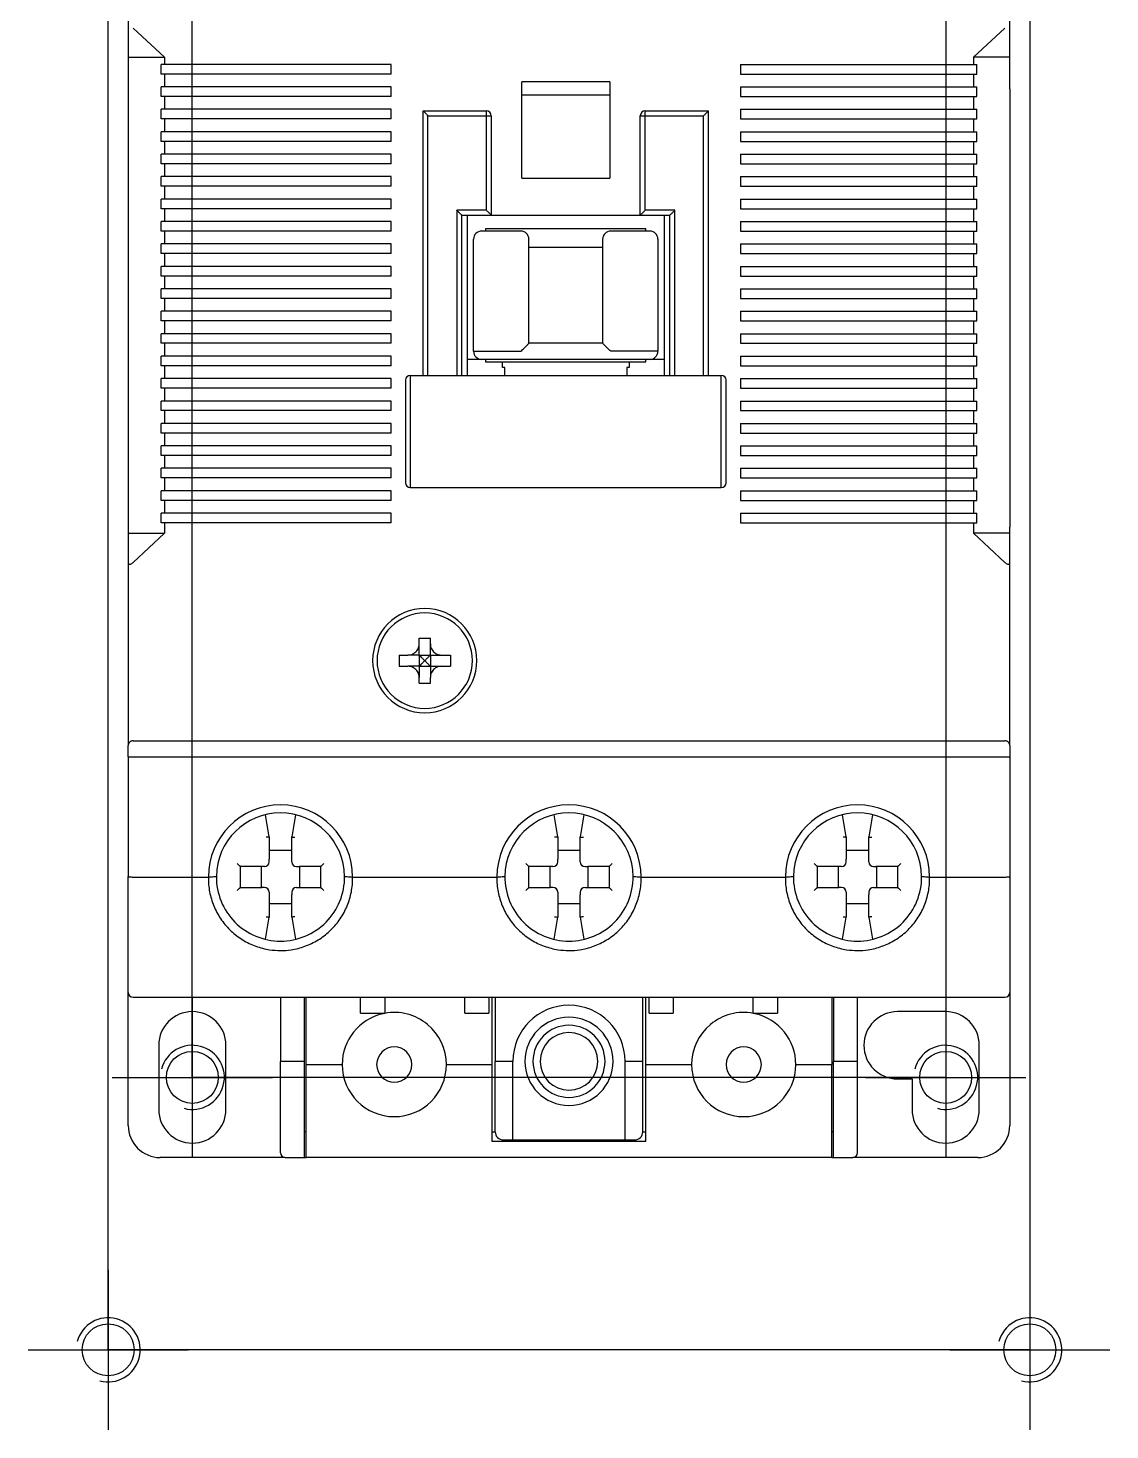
# Model space of a CAD drawing. Header units: millimetres. Extents: x 24815 to 37444, y -10619 to 6020.
# Drawn here: x 34779.4 to 34846.9, y 572 to 659.5 of the extents above; entities that cross this region are included whole.
import ezdxf

# ---------------------------------------------------------------- set-up
doc = ezdxf.new("R2010")
doc.units = ezdxf.units.MM
doc.linetypes.add('CENTER', pattern=[50.8, 31.75, -6.35, 6.35, -6.35])
for name, color, linetype in [('CENTER', 1, 'CENTER'), ('THIN', 3, 'Continuous'), ('도면층1', 255, 'Continuous')]:
    doc.layers.add(name, color=color, linetype=linetype)

# ---------------------------------------------------------------- blocks, each defined once
blk = doc.blocks.new('A$C74057710')
at = {"color": 7, "linetype": 'Continuous'}
for p, q in [((-50.7, -32.528), (-48.737, -34.35)), ((3.7, -32.528), (1.737, -34.35)), ((-51, -34.35), (-48.737, -34.35)), ((-34.6, -34.8), (-48.937, -34.8)), ((-48.937, -35.4), (-48.937, -34.8)), ((-48.737, -34.35), (-48.737, -34.8)), ((-34.6, -35.4), (-34.6, -34.8)), ((-12.8, -34.8), (-12.8, -35.4)), ((-12.8, -34.8), (1.737, -34.8)), ((4, -34.35), (1.737, -34.35)), ((1.737, -34.35), (1.737, -34.8)), ((1.737, -34.8), (1.937, -34.8)), ((1.937, -35.4), (1.937, -34.8)), ((-34.6, -35.4), (-48.937, -35.4)), ((-48.737, -35.4), (-48.737, -36.2)), ((-12.8, -35.4), (1.737, -35.4)), ((1.737, -35.4), (1.937, -35.4)), ((1.737, -35.4), (1.737, -36.2)), ((-34.6, -36.2), (-48.937, -36.2)), ((-48.937, -36.8), (-48.937, -36.2)), ((-34.6, -36.8), (-34.6, -36.2)), ((-26.45, -41.9), (-26.45, -35.892)), ((-20.95, -35.892), (-26.45, -35.892)), ((-26.45, -36.7), (-20.95, -36.7)), ((-20.95, -35.892), (-20.95, -41.9)), ((-12.8, -36.2), (-12.8, -36.8)), ((-12.8, -36.2), (1.737, -36.2)), ((1.737, -36.2), (1.937, -36.2)), ((1.937, -36.8), (1.937, -36.2)), ((-34.6, -36.8), (-48.937, -36.8)), ((-34.6, -37.6), (-48.937, -37.6)), ((-48.937, -38.2), (-48.937, -37.6)), ((-48.737, -36.8), (-48.737, -37.6)), ((-34.6, -38.2), (-34.6, -37.6)), ((-12.8, -36.8), (1.737, -36.8)), ((-12.8, -37.6), (-12.8, -38.2)), ((-12.8, -37.6), (1.737, -37.6)), ((1.737, -36.8), (1.937, -36.8)), ((1.737, -36.8), (1.737, -37.6)), ((1.737, -37.6), (1.937, -37.6)), ((1.937, -38.2), (1.937, -37.6)), ((-34.6, -38.2), (-48.937, -38.2)), ((-48.737, -38.2), (-48.737, -39)), ((-32.6, -54.2), (-32.6, -37.7)), ((-32.6, -37.7), (-28.65, -37.7)), ((-32.3, -54.2), (-32.3, -38)), ((-32.3, -38), (-28.35, -38)), ((-28.65, -43.9), (-28.65, -37.7)), ((-28.35, -38), (-28.35, -44.2)), ((-19.05, -44.2), (-19.05, -38)), ((-19.05, -38), (-15.1, -38)), ((-18.75, -43.9), (-18.75, -37.7)), ((-18.75, -37.7), (-14.8, -37.7)), ((-15.1, -54.2), (-15.1, -38)), ((-14.8, -54.2), (-14.8, -37.7)), ((-12.8, -38.2), (1.737, -38.2)), ((1.737, -38.2), (1.937, -38.2)), ((1.737, -38.2), (1.737, -39)), ((-34.6, -39), (-48.937, -39)), ((-48.937, -39.6), (-48.937, -39)), ((-34.6, -39.6), (-34.6, -39)), ((-12.8, -39), (-12.8, -39.6)), ((-12.8, -39), (1.737, -39)), ((1.737, -39), (1.937, -39)), ((1.937, -39.6), (1.937, -39)), ((-34.6, -39.6), (-48.937, -39.6)), ((-48.737, -39.6), (-48.737, -40.4)), ((-12.8, -39.6), (1.737, -39.6)), ((1.737, -39.6), (1.937, -39.6)), ((1.737, -39.6), (1.737, -40.4)), ((-34.6, -40.4), (-48.937, -40.4)), ((-48.937, -41), (-48.937, -40.4)), ((-34.6, -41), (-48.937, -41)), ((-48.737, -41), (-48.737, -41.8)), ((-34.6, -41), (-34.6, -40.4)), ((-12.8, -40.4), (-12.8, -41)), ((-12.8, -40.4), (1.737, -40.4)), ((-12.8, -41), (1.737, -41)), ((1.737, -40.4), (1.937, -40.4)), ((1.737, -41), (1.937, -41)), ((1.737, -41), (1.737, -41.8)), ((1.937, -41), (1.937, -40.4)), ((-34.6, -41.8), (-48.937, -41.8)), ((-48.937, -42.4), (-48.937, -41.8)), ((-34.6, -42.4), (-34.6, -41.8)), ((-26.45, -41.9), (-20.95, -41.9)), ((-12.8, -41.8), (1.737, -41.8)), ((-12.8, -41.8), (-12.8, -42.4)), ((1.737, -41.8), (1.937, -41.8)), ((1.937, -42.4), (1.937, -41.8)), ((-34.6, -42.4), (-48.937, -42.4)), ((-48.737, -42.4), (-48.737, -43.2)), ((-12.8, -42.4), (1.737, -42.4)), ((1.737, -42.4), (1.937, -42.4)), ((1.737, -42.4), (1.737, -43.2)), ((-34.6, -43.2), (-48.937, -43.2)), ((-48.937, -43.8), (-48.937, -43.2)), ((-34.6, -43.8), (-34.6, -43.2)), ((-12.8, -43.2), (1.737, -43.2)), ((-12.8, -43.2), (-12.8, -43.8)), ((1.737, -43.2), (1.937, -43.2)), ((1.937, -43.8), (1.937, -43.2)), ((-34.6, -43.8), (-48.937, -43.8)), ((-34.6, -44.6), (-48.937, -44.6)), ((-48.937, -45.2), (-48.937, -44.6)), ((-48.737, -43.8), (-48.737, -44.6)), ((-34.6, -45.2), (-34.6, -44.6)), ((-30.5, -43.9), (-30.5, -54.2)), ((-28.65, -43.9), (-30.5, -43.9)), ((-30.2, -44.2), (-30.2, -54.2)), ((-30.2, -44.2), (-17.2, -44.2)), ((-29.85, -44.2), (-29.85, -54.2)), ((-16.9, -43.9), (-18.75, -43.9)), ((-17.55, -54.2), (-17.55, -44.2)), ((-17.2, -54.2), (-17.2, -44.2)), ((-16.9, -54.2), (-16.9, -43.9)), ((-12.8, -43.8), (1.737, -43.8)), ((-12.8, -44.6), (1.737, -44.6)), ((-12.8, -44.6), (-12.8, -45.2)), ((1.737, -43.8), (1.937, -43.8)), ((1.737, -43.8), (1.737, -44.6)), ((1.737, -44.6), (1.937, -44.6)), ((1.937, -45.2), (1.937, -44.6)), ((-34.6, -45.2), (-48.937, -45.2)), ((-48.737, -45.2), (-48.737, -46)), ((-28.7, -45.05), (-28.7, -45.2)), ((-18.7, -45.05), (-28.7, -45.05)), ((-18.7, -45.2), (-18.7, -45.05)), ((-12.8, -45.2), (1.737, -45.2)), ((1.737, -45.2), (1.937, -45.2)), ((1.737, -45.2), (1.737, -46)), ((-34.6, -46), (-48.937, -46)), ((-48.937, -46.6), (-48.937, -46)), ((-34.6, -46.6), (-34.6, -46)), ((-29.45, -52.7), (-29.45, -45.7)), ((-26, -52.2), (-26, -45.7)), ((-26, -46.2), (-21.4, -46.2)), ((-21.4, -45.7), (-21.4, -52.2)), ((-17.95, -45.7), (-17.95, -52.7)), ((-12.8, -46), (1.737, -46)), ((-12.8, -46), (-12.8, -46.6)), ((1.737, -46), (1.937, -46)), ((1.937, -46.6), (1.937, -46)), ((-34.6, -46.6), (-48.937, -46.6)), ((-48.737, -46.6), (-48.737, -47.4)), ((-12.8, -46.6), (1.737, -46.6)), ((1.737, -46.6), (1.937, -46.6)), ((1.737, -46.6), (1.737, -47.4)), ((-34.6, -47.4), (-48.937, -47.4)), ((-48.937, -48), (-48.937, -47.4)), ((-34.6, -48), (-48.937, -48)), ((-48.737, -48), (-48.737, -48.8)), ((-34.6, -48), (-34.6, -47.4)), ((-12.8, -47.4), (1.737, -47.4)), ((-12.8, -47.4), (-12.8, -48)), ((-12.8, -48), (1.737, -48)), ((1.737, -47.4), (1.937, -47.4)), ((1.737, -48), (1.937, -48)), ((1.737, -48), (1.737, -48.8)), ((1.937, -48), (1.937, -47.4)), ((-34.6, -48.8), (-48.937, -48.8)), ((-48.937, -49.4), (-48.937, -48.8)), ((-34.6, -49.4), (-34.6, -48.8)), ((-12.8, -48.8), (1.737, -48.8)), ((-12.8, -48.8), (-12.8, -49.4)), ((1.737, -48.8), (1.937, -48.8)), ((1.937, -49.4), (1.937, -48.8)), ((-34.6, -49.4), (-48.937, -49.4)), ((-48.737, -49.4), (-48.737, -50.2)), ((-12.8, -49.4), (1.737, -49.4)), ((1.737, -49.4), (1.937, -49.4)), ((1.737, -49.4), (1.737, -50.2)), ((-34.6, -50.2), (-48.937, -50.2)), ((-48.937, -50.8), (-48.937, -50.2)), ((-34.6, -50.8), (-34.6, -50.2)), ((-12.8, -50.2), (1.737, -50.2)), ((-12.8, -50.2), (-12.8, -50.8)), ((1.737, -50.2), (1.937, -50.2)), ((1.937, -50.8), (1.937, -50.2)), ((-34.6, -50.8), (-48.937, -50.8)), ((-34.6, -51.6), (-48.937, -51.6)), ((-48.937, -52.2), (-48.937, -51.6)), ((-48.737, -50.8), (-48.737, -51.6)), ((-34.6, -52.2), (-34.6, -51.6)), ((-12.8, -50.8), (1.737, -50.8)), ((-12.8, -51.6), (1.737, -51.6)), ((-12.8, -51.6), (-12.8, -52.2)), ((1.737, -50.8), (1.937, -50.8)), ((1.737, -50.8), (1.737, -51.6)), ((1.737, -51.6), (1.937, -51.6)), ((1.937, -52.2), (1.937, -51.6)), ((-34.6, -52.2), (-48.937, -52.2)), ((-48.737, -52.2), (-48.737, -53)), ((-21.4, -52.2), (-26, -52.2)), ((-12.8, -52.2), (1.737, -52.2)), ((1.737, -52.2), (1.937, -52.2)), ((1.737, -52.2), (1.737, -53)), ((-34.6, -53), (-48.937, -53)), ((-48.937, -53.6), (-48.937, -53)), ((-34.6, -53.6), (-34.6, -53)), ((-17.55, -53.2), (-29.85, -53.2)), ((-29.45, -52.7), (-26.5, -52.7)), ((-28.7, -53.2), (-28.7, -53.35)), ((-28.7, -53.35), (-18.7, -53.35)), ((-27.65, -53.7), (-27.65, -53.35)), ((-17.95, -52.7), (-20.9, -52.7)), ((-19.75, -53.35), (-19.75, -53.7)), ((-18.7, -53.35), (-18.7, -53.2)), ((-12.8, -53), (1.737, -53)), ((-12.8, -53), (-12.8, -53.6)), ((1.737, -53), (1.937, -53)), ((1.937, -53.6), (1.937, -53)), ((-34.6, -53.6), (-48.937, -53.6)), ((-48.737, -53.6), (-48.737, -54.4)), ((-33.4, -54.2), (-33.4, -61.2)), ((-33.4, -54.2), (-14, -54.2)), ((-27.5, -53.7), (-27.65, -53.7)), ((-27.5, -54.2), (-27.5, -53.7)), ((-19.75, -53.7), (-19.9, -53.7)), ((-19.9, -53.7), (-19.9, -54.2)), ((-14, -61.2), (-14, -54.2)), ((-12.8, -53.6), (1.737, -53.6)), ((1.737, -53.6), (1.937, -53.6)), ((1.737, -53.6), (1.737, -54.4)), ((-34.6, -54.4), (-48.937, -54.4)), ((-48.937, -55), (-48.937, -54.4)), ((-34.6, -55), (-48.937, -55)), ((-48.737, -55), (-48.737, -55.8)), ((-34.6, -55), (-34.6, -54.4)), ((-33.7, -54.5), (-33.7, -60.9)), ((-13.7, -60.9), (-13.7, -54.5)), ((-12.8, -54.4), (1.737, -54.4)), ((-12.8, -54.4), (-12.8, -55)), ((-12.8, -55), (1.737, -55)), ((1.737, -54.4), (1.937, -54.4)), ((1.737, -55), (1.937, -55)), ((1.737, -55), (1.737, -55.8)), ((1.937, -55), (1.937, -54.4)), ((-34.6, -55.8), (-48.937, -55.8)), ((-48.937, -56.4), (-48.937, -55.8)), ((-34.6, -56.4), (-34.6, -55.8)), ((-12.8, -55.8), (1.737, -55.8)), ((-12.8, -55.8), (-12.8, -56.4)), ((1.737, -55.8), (1.937, -55.8)), ((1.937, -56.4), (1.937, -55.8)), ((-34.6, -56.4), (-48.937, -56.4)), ((-48.737, -56.4), (-48.737, -57.2)), ((-12.8, -56.4), (1.737, -56.4)), ((1.737, -56.4), (1.937, -56.4)), ((1.737, -56.4), (1.737, -57.2)), ((-34.6, -57.2), (-48.937, -57.2)), ((-48.937, -57.8), (-48.937, -57.2)), ((-34.6, -57.8), (-34.6, -57.2)), ((-12.8, -57.2), (1.737, -57.2)), ((-12.8, -57.2), (-12.8, -57.8)), ((1.737, -57.2), (1.937, -57.2)), ((1.937, -57.8), (1.937, -57.2)), ((-34.6, -57.8), (-48.937, -57.8)), ((-34.6, -58.6), (-48.937, -58.6)), ((-48.937, -59.2), (-48.937, -58.6)), ((-48.737, -57.8), (-48.737, -58.6)), ((-34.6, -59.2), (-34.6, -58.6)), ((-12.8, -57.8), (1.737, -57.8)), ((-12.8, -58.6), (1.737, -58.6)), ((-12.8, -58.6), (-12.8, -59.2)), ((1.737, -57.8), (1.937, -57.8)), ((1.737, -57.8), (1.737, -58.6)), ((1.737, -58.6), (1.937, -58.6)), ((1.937, -59.2), (1.937, -58.6)), ((-34.6, -59.2), (-48.937, -59.2)), ((-48.737, -59.2), (-48.737, -60)), ((-12.8, -59.2), (1.737, -59.2)), ((1.737, -59.2), (1.937, -59.2)), ((1.737, -59.2), (1.737, -60)), ((-34.6, -60), (-48.937, -60)), ((-48.937, -60.6), (-48.937, -60)), ((-34.6, -60.6), (-34.6, -60)), ((-12.8, -60), (1.737, -60)), ((-12.8, -60), (-12.8, -60.6)), ((1.737, -60), (1.937, -60)), ((1.937, -60.6), (1.937, -60)), ((-34.6, -60.6), (-48.937, -60.6)), ((-48.737, -60.6), (-48.737, -61.4)), ((-33.4, -61.2), (-14, -61.2)), ((-12.8, -60.6), (1.737, -60.6)), ((1.737, -60.6), (1.937, -60.6)), ((1.737, -60.6), (1.737, -61.4)), ((-34.6, -61.4), (-48.937, -61.4)), ((-48.937, -62), (-48.937, -61.4)), ((-34.6, -62), (-48.937, -62)), ((-48.737, -62), (-48.737, -62.8)), ((-34.6, -62), (-34.6, -61.4)), ((-12.8, -61.4), (1.737, -61.4)), ((-12.8, -61.4), (-12.8, -62)), ((-12.8, -62), (1.737, -62)), ((1.737, -61.4), (1.937, -61.4)), ((1.737, -62), (1.937, -62)), ((1.737, -62), (1.737, -62.8)), ((1.937, -62), (1.937, -61.4)), ((-34.6, -62.8), (-48.937, -62.8)), ((-48.937, -63.4), (-48.937, -62.8)), ((-34.6, -63.4), (-34.6, -62.8)), ((-12.8, -62.8), (1.737, -62.8)), ((-12.8, -62.8), (-12.8, -63.4)), ((1.737, -62.8), (1.937, -62.8)), ((1.937, -63.4), (1.937, -62.8)), ((-34.6, -63.4), (-48.937, -63.4)), ((-48.737, -63.4), (-48.737, -64.05)), ((-12.8, -63.4), (1.737, -63.4)), ((1.737, -63.4), (1.937, -63.4)), ((1.737, -63.4), (1.737, -64.05)), ((-51, -64.05), (-48.737, -64.05)), ((-48.737, -64.05), (-50.7, -65.872)), ((4, -64.05), (1.737, -64.05)), ((1.737, -64.05), (3.7, -65.872)), ((-32.85, -70.6), (-32.15, -70.6)), ((-32.85, -70.95), (-32.85, -70.6)), ((-32.15, -70.95), (-32.15, -70.6)), ((-34.1, -71.65), (-33.55, -71.65)), ((-34.1, -71.65), (-34.1, -72.35)), ((-32.85, -71.65), (-33.55, -71.65)), ((-32.85, -71.65), (-32.85, -70.95)), ((-32.85, -71.65), (-32.15, -71.65)), ((-32.85, -71.65), (-32.85, -72.35)), ((-32.15, -71.65), (-32.15, -70.95)), ((-32.15, -71.65), (-31.45, -71.65)), ((-32.15, -71.65), (-32.15, -72.35)), ((-31.45, -71.65), (-30.9, -71.65)), ((-30.9, -71.65), (-30.9, -72.35)), ((-34.1, -72.35), (-33.55, -72.35)), ((-32.85, -72.35), (-33.55, -72.35)), ((-32.85, -72.35), (-32.15, -72.35)), ((-32.85, -72.35), (-32.85, -73.05)), ((-32.15, -72.35), (-32.15, -73.05)), ((-32.15, -72.35), (-31.45, -72.35)), ((-31.45, -72.35), (-30.9, -72.35)), ((-32.85, -73.4), (-32.85, -73.05)), ((-32.85, -73.4), (-32.15, -73.4)), ((-32.15, -73.4), (-32.15, -73.05))]:
    blk.add_line(p, q, dxfattribs=at)
at = {"color": 7}
for p, q in [((-26.5, -45.2), (-28.95, -45.2)), ((-18.45, -45.2), (-20.9, -45.2))]:
    blk.add_line(p, q, dxfattribs=at)
at = {"color": 7, "linetype": 'Continuous'}
for centre, radius, start, end in [((-28.65, -38), 0.3, 0, 90), ((-18.75, -38), 0.3, 90, 180), ((-28.95, -45.7), 0.5, 90, 180), ((-26.5, -45.7), 0.5, 0, 90), ((-20.9, -45.7), 0.5, 90, 180), ((-18.45, -45.7), 0.5, 0, 90), ((-28.95, -52.7), 0.5, 180, 270), ((-18.45, -52.7), 0.5, 270, 0), ((-33.4, -54.5), 0.3, 90, 180), ((-14, -54.5), 0.3, 0, 90), ((-33.4, -60.9), 0.3, 180, 270), ((-14, -60.9), 0.3, 270, 0), ((-32.5, -72), 3.25, 0, 180), ((-32.5, -72), 2.975, 0, 180), ((-32.5, -72), 3.25, 180, 0), ((-32.5, -72), 2.975, 180, 0)]:
    blk.add_arc(centre, radius, start, end, dxfattribs=at)
for points, start_tangent, end_tangent in [([(-32.6, -37.7), (-32.584, -37.716), (-32.545, -37.755), (-32.492, -37.808), (-32.431, -37.869), (-32.365, -37.935), (-32.3, -38)], (0.707107, -0.707107), (0.707107, -0.707107)), ([(-14.8, -37.7), (-14.816, -37.716), (-14.855, -37.755), (-14.908, -37.808), (-14.969, -37.869), (-15.035, -37.935), (-15.1, -38)], (-0.707107, -0.707107), (-0.707107, -0.707107)), ([(-30.2, -44.2), (-30.216, -44.184), (-30.255, -44.145), (-30.308, -44.092), (-30.369, -44.031), (-30.435, -43.965), (-30.5, -43.9)], (-0.707107, 0.707107), (-0.707107, 0.707107)), ([(-28.35, -44.2), (-28.366, -44.184), (-28.405, -44.145), (-28.458, -44.092), (-28.519, -44.031), (-28.585, -43.965), (-28.65, -43.9)], (-0.707107, 0.707107), (-0.707107, 0.707107)), ([(-19.05, -44.2), (-19.034, -44.184), (-18.995, -44.145), (-18.942, -44.092), (-18.881, -44.031), (-18.815, -43.965), (-18.75, -43.9)], (0.707107, 0.707107), (0.707107, 0.707107)), ([(-17.2, -44.2), (-17.184, -44.184), (-17.145, -44.145), (-17.092, -44.092), (-17.031, -44.031), (-16.965, -43.965), (-16.9, -43.9)], (0.707107, 0.707107), (0.707107, 0.707107)), ([(-26.5, -52.7), (-26.391, -52.591), (-26.282, -52.482), (-26.18, -52.38), (-26.092, -52.292), (-26.026, -52.226), (-26, -52.2)], (0.707107, 0.707107), (0.707107, 0.707107)), ([(-20.9, -52.7), (-21.009, -52.591), (-21.118, -52.482), (-21.22, -52.38), (-21.308, -52.292), (-21.374, -52.226), (-21.4, -52.2)], (-0.707107, 0.707107), (-0.707107, 0.707107)), ([(-51, -65.872), (-50.99, -65.933), (-50.96, -65.973), (-50.911, -65.987), (-50.848, -65.973), (-50.776, -65.933), (-50.7, -65.872)], (0, -1), (0.732974, 0.680257)), ([(3.7, -65.872), (3.775, -65.932), (3.848, -65.973), (3.911, -65.987), (3.959, -65.974), (3.99, -65.934), (4, -65.872)], (0.732974, -0.680257), (0, 1)), ([(-33.55, -71.65), (-33.39, -71.632), (-33.241, -71.581), (-33.11, -71.499), (-33.001, -71.39), (-32.919, -71.259), (-32.868, -71.11), (-32.85, -70.95)], (1, 0), (0, 1)), ([(-32.85, -71.65), (-32.736, -71.764), (-32.619, -71.881), (-32.5, -72)], (0.706299, -0.707914), (0.706287, -0.707925)), ([(-32.5, -72), (-32.381, -71.881), (-32.264, -71.764), (-32.15, -71.65)], (0.706287, 0.707925), (0.706299, 0.707913)), ([(-32.15, -70.95), (-32.132, -71.11), (-32.081, -71.259), (-31.999, -71.39), (-31.89, -71.499), (-31.759, -71.581), (-31.61, -71.632), (-31.45, -71.65)], (0, -1), (1, 0)), ([(-32.85, -73.05), (-32.868, -72.89), (-32.919, -72.741), (-33.001, -72.61), (-33.11, -72.501), (-33.241, -72.419), (-33.39, -72.368), (-33.55, -72.35)], (0, 1), (-1, 0)), ([(-32.5, -72), (-32.619, -72.119), (-32.736, -72.236), (-32.85, -72.35)], (-0.706287, -0.707925), (-0.706299, -0.707914)), ([(-32.15, -72.35), (-32.264, -72.236), (-32.381, -72.119), (-32.5, -72)], (-0.7063, 0.707913), (-0.706287, 0.707925)), ([(-31.45, -72.35), (-31.61, -72.368), (-31.759, -72.419), (-31.89, -72.501), (-31.999, -72.61), (-32.081, -72.741), (-32.132, -72.89), (-32.15, -73.05)], (-1, 0), (0, -1))]:
    blk.add_spline(points, degree=3, dxfattribs=dict(at, start_tangent=start_tangent, end_tangent=end_tangent))
at = {"layer": '도면층1', "color": 7, "linetype": 'Continuous'}
for p, q in [((-51, -22.7), (-51, -36.326)), ((4, -36.326), (4, -22.7)), ((-51, -36.326), (-51, -38)), ((4, -36.326), (4, -38)), ((-51, -38), (-51, -62)), ((4, -38), (4, -62)), ((-51, -62), (-51, -63.674)), ((4, -62), (4, -63.674)), ((-51, -63.674), (-51, -77.3)), ((4, -77.3), (4, -63.674)), ((-32.85, -70.95), (-32.85, -70.6)), ((-32.85, -70.6), (-32.15, -70.6)), ((-32.15, -70.95), (-32.15, -70.6)), ((-34.1, -71.65), (-34.1, -72.35)), ((-34.1, -71.65), (-33.55, -71.65)), ((-32.85, -71.65), (-33.55, -71.65)), ((-32.85, -71.65), (-32.85, -70.95)), ((-32.85, -71.65), (-32.85, -72.35)), ((-32.85, -71.65), (-32.15, -71.65)), ((-32.15, -71.65), (-32.15, -70.95)), ((-32.15, -71.65), (-31.45, -71.65)), ((-32.15, -71.65), (-32.15, -72.35)), ((-31.45, -71.65), (-30.9, -71.65)), ((-30.9, -71.65), (-30.9, -72.35)), ((-34.1, -72.35), (-33.55, -72.35)), ((-32.85, -72.35), (-33.55, -72.35)), ((-32.85, -72.35), (-32.85, -73.05)), ((-32.85, -72.35), (-32.15, -72.35)), ((-32.15, -72.35), (-31.45, -72.35)), ((-32.15, -72.35), (-32.15, -73.05)), ((-31.45, -72.35), (-30.9, -72.35)), ((-32.85, -73.4), (-32.85, -73.05)), ((-32.85, -73.4), (-32.15, -73.4)), ((-32.15, -73.4), (-32.15, -73.05)), ((-51, -78), (-51, -77.3)), ((-50.7, -77), (3.7, -77)), ((4, -77.3), (4, -78)), ((-51, -78), (4, -78)), ((-51, -78), (-51, -85.474)), ((4, -78), (4, -85.474)), ((4, -78), (4, -85.474)), ((-42.2, -83), (-42.431, -81.624)), ((-40.568, -81.624), (-40.8, -83)), ((-24.2, -83), (-24.431, -81.624)), ((-22.568, -81.624), (-22.8, -83)), ((-6.2, -83), (-6.431, -81.624)), ((-4.568, -81.624), (-4.8, -83)), ((-42.2, -83), (-42.2, -84.379)), ((-42.2, -83), (-42.2, -84.379)), ((-40.8, -84.379), (-40.8, -83)), ((-40.8, -84.379), (-40.8, -83)), ((-24.2, -83), (-24.2, -84.379)), ((-24.2, -83), (-24.2, -84.379)), ((-22.8, -84.379), (-22.8, -83)), ((-22.8, -84.379), (-22.8, -83)), ((-6.2, -83), (-6.2, -84.379)), ((-6.2, -83), (-6.2, -84.379)), ((-4.8, -84.379), (-4.8, -83)), ((-4.8, -84.379), (-4.8, -83)), ((-40.8, -83.85), (-42.2, -83.85)), ((-22.8, -83.85), (-24.2, -83.85)), ((-4.8, -83.85), (-6.2, -83.85)), ((-42.2, -84.55), (-42.2, -84.379)), ((-40.8, -84.55), (-40.8, -84.379)), ((-24.2, -84.55), (-24.2, -84.379)), ((-22.8, -84.55), (-22.8, -84.379)), ((-6.2, -84.55), (-6.2, -84.379)), ((-4.8, -84.55), (-4.8, -84.379)), ((-51, -92.7), (-51, -85.474)), ((-51, -92.7), (-51, -85.474)), ((-50.7, -85.5), (-46, -85.5)), ((-42.671, -84.85), (-44, -84.85)), ((-42.671, -84.85), (-44, -84.85)), ((-44, -86.15), (-44, -84.85)), ((-42.7, -84.85), (-42.7, -86.15)), ((-42.5, -84.85), (-42.671, -84.85)), ((-40.5, -84.85), (-40.329, -84.85)), ((-39, -84.85), (-40.329, -84.85)), ((-39, -84.85), (-40.329, -84.85)), ((-40.3, -86.15), (-40.3, -84.85)), ((-39, -84.85), (-39, -86.15)), ((-37, -85.5), (-28, -85.5)), ((-24.671, -84.85), (-26, -84.85)), ((-24.671, -84.85), (-26, -84.85)), ((-26, -86.15), (-26, -84.85)), ((-24.7, -84.85), (-24.7, -86.15)), ((-24.5, -84.85), (-24.671, -84.85)), ((-22.5, -84.85), (-22.329, -84.85)), ((-21, -84.85), (-22.329, -84.85)), ((-21, -84.85), (-22.329, -84.85)), ((-22.3, -86.15), (-22.3, -84.85)), ((-21, -84.85), (-21, -86.15)), ((-19, -85.5), (-10, -85.5)), ((-8, -86.15), (-8, -84.85)), ((-6.671, -84.85), (-8, -84.85)), ((-6.671, -84.85), (-8, -84.85)), ((-6.7, -84.85), (-6.7, -86.15)), ((-6.5, -84.85), (-6.671, -84.85)), ((-4.5, -84.85), (-4.329, -84.85)), ((-3, -84.85), (-4.329, -84.85)), ((-3, -84.85), (-4.329, -84.85)), ((-4.3, -86.15), (-4.3, -84.85)), ((-3, -84.85), (-3, -86.15)), ((-1, -85.5), (3.7, -85.5)), ((4, -85.474), (4, -92.7)), ((-44, -86.15), (-42.671, -86.15)), ((-44, -86.15), (-42.671, -86.15)), ((-42.5, -86.15), (-42.671, -86.15)), ((-42.2, -86.45), (-42.2, -86.621)), ((-40.8, -86.45), (-40.8, -86.621)), ((-40.5, -86.15), (-40.329, -86.15)), ((-40.329, -86.15), (-39, -86.15)), ((-40.329, -86.15), (-39, -86.15)), ((-26, -86.15), (-24.671, -86.15)), ((-26, -86.15), (-24.671, -86.15)), ((-24.5, -86.15), (-24.671, -86.15)), ((-24.2, -86.45), (-24.2, -86.621)), ((-22.8, -86.45), (-22.8, -86.621)), ((-22.5, -86.15), (-22.329, -86.15)), ((-22.329, -86.15), (-21, -86.15)), ((-22.329, -86.15), (-21, -86.15)), ((-8, -86.15), (-6.671, -86.15)), ((-8, -86.15), (-6.671, -86.15)), ((-6.5, -86.15), (-6.671, -86.15)), ((-6.2, -86.45), (-6.2, -86.621)), ((-4.8, -86.45), (-4.8, -86.621)), ((-4.5, -86.15), (-4.329, -86.15)), ((-4.329, -86.15), (-3, -86.15)), ((-4.329, -86.15), (-3, -86.15)), ((-42.2, -86.621), (-42.2, -88)), ((-42.2, -86.621), (-42.2, -88)), ((-42.2, -87.15), (-40.8, -87.15)), ((-40.8, -88), (-40.8, -86.621)), ((-40.8, -88), (-40.8, -86.621)), ((-24.2, -86.621), (-24.2, -88)), ((-24.2, -86.621), (-24.2, -88)), ((-24.2, -87.15), (-22.8, -87.15)), ((-22.8, -88), (-22.8, -86.621)), ((-22.8, -88), (-22.8, -86.621)), ((-6.2, -86.621), (-6.2, -88)), ((-6.2, -86.621), (-6.2, -88)), ((-6.2, -87.15), (-4.8, -87.15)), ((-4.8, -88), (-4.8, -86.621)), ((-4.8, -88), (-4.8, -86.621)), ((-42.431, -89.375), (-42.2, -88)), ((-40.8, -88), (-40.569, -89.375)), ((-24.431, -89.375), (-24.2, -88)), ((-22.8, -88), (-22.569, -89.375)), ((-6.431, -89.375), (-6.2, -88)), ((-4.8, -88), (-4.569, -89.375)), ((-51, -101), (-51, -92.7)), ((4, -92.7), (4, -101)), ((-50.7, -93), (3.7, -93)), ((-41.5, -93), (-41.5, -97)), ((-40, -97), (-40, -93)), ((-39.9, -97), (-39.9, -93)), ((-36.5, -94), (-36.5, -93)), ((-35, -93), (-35, -94)), ((-30, -94), (-30, -93)), ((-28.5, -93), (-28.5, -94)), ((-28.3, -97.2), (-28.3, -93)), ((-28.1, -93), (-28.1, -97)), ((-18.9, -97), (-18.9, -93)), ((-18.7, -97.2), (-18.7, -93)), ((-18.5, -94), (-18.5, -93)), ((-17, -93), (-17, -94)), ((-12, -94), (-12, -93)), ((-10.5, -93), (-10.5, -94)), ((-7.1, -93), (-7.1, -97)), ((-7, -93), (-7, -97)), ((-5.5, -97), (-5.5, -93)), ((-36.5, -94), (-35, -94)), ((-30, -94), (-28.5, -94)), ((-18.5, -94), (-17, -94)), ((-12, -94), (-10.5, -94)), ((0, -93.9), (-3, -93.9)), ((-49.1, -96), (-49.1, -100)), ((-44.9, -100), (-44.9, -96)), ((2.1, -100), (2.1, -96)), ((-41.5, -102.7), (-41.5, -97)), ((-40, -97), (-41.5, -97)), ((-40, -97.2), (-40, -97)), ((-39.9, -97.2), (-39.9, -97)), ((-28.1, -101.4), (-28.1, -97)), ((-27, -97), (-28.1, -97)), ((-27, -101.9), (-27, -97)), ((-18.9, -97), (-20, -97)), ((-20, -101.9), (-20, -97)), ((-18.9, -101.4), (-18.9, -97)), ((-7.1, -97), (-7.1, -97.2)), ((-5.5, -97), (-7, -97)), ((-7, -97.2), (-7, -97)), ((-5.5, -102.7), (-5.5, -97)), ((-40, -103), (-40, -97.2)), ((-39.9, -103), (-39.9, -97.2)), ((-39.9, -97.2), (-37.65, -97.2)), ((-31.15, -97.2), (-28.3, -97.2)), ((-28.3, -102), (-28.3, -97.2)), ((-18.7, -102), (-18.7, -97.2)), ((-18.7, -97.2), (-15.85, -97.2)), ((-9.35, -97.2), (-7.1, -97.2)), ((-7.1, -103), (-7.1, -97.2)), ((-7, -103), (-7, -97.2)), ((-3, -98.1), (-2.1, -98.1)), ((-2.1, -98.1), (-2.1, -100)), ((-39.9, -101.4), (-40, -101.4)), ((-28.3, -101.4), (-28.1, -101.4)), ((-18.9, -101.4), (-18.7, -101.4)), ((-7, -101.4), (-7.1, -101.4)), ((-27.6, -102), (-28.3, -102)), ((-27.6, -101.9), (-27, -101.9)), ((-27, -102), (-27.6, -102)), ((-27, -101.9), (-20, -101.9)), ((-20, -102), (-27, -102)), ((-20, -101.9), (-19.4, -101.9)), ((-19.4, -102), (-20, -102)), ((-18.7, -102), (-19.4, -102)), ((-41.2, -103), (-49, -103)), ((-41.2, -103), (-40, -103)), ((-40, -103), (-39.9, -103)), ((-7.1, -103), (-39.9, -103)), ((-7.1, -103), (-7, -103)), ((-7, -103), (-5.8, -103)), ((2, -103), (-5.8, -103))]:
    blk.add_line(p, q, dxfattribs=at)
for centre, radius, start, end in [((-41.5, -85.5), 4.5, 0, 180), ((-23.5, -85.5), 4.5, 0, 180), ((-5.5, -85.5), 4.5, 0, 180), ((-41.5, -85.5), 4, 90, 179.44278), ((-41.5, -85.5), 4, 0.55823, 90), ((-23.5, -85.5), 4, 90, 179.44278), ((-23.5, -85.5), 4, 0.55823, 90), ((-5.5, -85.5), 4, 90, 179.44278), ((-5.5, -85.5), 4, 0.55823, 90), ((-42.5, -84.55), 0.3, 270, 0), ((-42.5, -84.55), 0.3, 270, 0), ((-40.5, -84.55), 0.3, 180, 270), ((-40.5, -84.55), 0.3, 180, 270), ((-24.5, -84.55), 0.3, 270, 0), ((-24.5, -84.55), 0.3, 270, 0), ((-22.5, -84.55), 0.3, 180, 270), ((-22.5, -84.55), 0.3, 180, 270), ((-6.5, -84.55), 0.3, 270, 0), ((-6.5, -84.55), 0.3, 270, 0), ((-4.5, -84.55), 0.3, 180, 270), ((-4.5, -84.55), 0.3, 180, 270), ((-41.5, -85.5), 4, 179.44278, 270), ((-41.5, -85.5), 4, 270, 0.55823), ((-23.5, -85.5), 4, 179.44278, 270), ((-23.5, -85.5), 4, 270, 0.55823), ((-5.5, -85.5), 4, 179.44278, 270), ((-5.5, -85.5), 4, 270, 0.55823), ((-42.5, -86.45), 0.3, 0, 90), ((-42.5, -86.45), 0.3, 0, 90), ((-40.5, -86.45), 0.3, 90, 180), ((-40.5, -86.45), 0.3, 90, 180), ((-24.5, -86.45), 0.3, 0, 90), ((-24.5, -86.45), 0.3, 0, 90), ((-22.5, -86.45), 0.3, 90, 180), ((-22.5, -86.45), 0.3, 90, 180), ((-6.5, -86.45), 0.3, 0, 90), ((-6.5, -86.45), 0.3, 0, 90), ((-4.5, -86.45), 0.3, 90, 180), ((-4.5, -86.45), 0.3, 90, 180), ((-50.7, -92.7), 0.3, 180, 270), ((3.7, -92.7), 0.3, 270, 0), ((-23.5, -97), 3.5, 0, 180), ((-47, -96), 2.1, 0, 180), ((-34.4, -97.2), 3.25, 102.85714, 180), ((-34.4, -97.2), 3.25, 100.64227, 102.85714), ((-34.4, -97.2), 3.25, 0, 100.64227), ((-23.5, -97), 2.75, 0, 180), ((-12.6, -97.2), 3.25, 79.35773, 180), ((-12.6, -97.2), 3.25, 77.14286, 79.35773), ((-12.6, -97.2), 3.25, 0, 77.14286), ((-3, -96), 2.1, 90, 270), ((0, -96), 2.1, 0, 90), ((-23.5, -97), 2.25, 0, 180), ((-23.5, -97), 1.8, 0, 180), ((-34.4, -97.2), 1.1, 0, 180), ((-12.6, -97.2), 1.1, 0, 180), ((-23.5, -97), 2.75, 180, 0), ((-23.5, -97), 2.25, 180, 0), ((-23.5, -97), 1.8, 180, 0), ((-34.4, -97.2), 3.25, 180, 0), ((-34.4, -97.2), 1.1, 180, 0), ((-12.6, -97.2), 3.25, 180, 0), ((-12.6, -97.2), 1.1, 180, 0), ((-47, -100), 2.1, 180, 0), ((0, -100), 2.1, 180, 0), ((-49, -101), 2, 180, 270), ((-27.6, -101.4), 0.5, 180, 270), ((-19.4, -101.4), 0.5, 270, 0), ((2, -101), 2, 270, 0), ((-41.2, -102.7), 0.3, 180, 270), ((-5.8, -102.7), 0.3, 270, 0)]:
    blk.add_arc(centre, radius, start, end, dxfattribs=at)
for points, start_tangent, end_tangent in [([(-33.55, -71.65), (-33.39, -71.632), (-33.241, -71.581), (-33.11, -71.499), (-33.001, -71.39), (-32.919, -71.259), (-32.868, -71.11), (-32.85, -70.95)], (1, 0), (0, 1)), ([(-32.85, -71.65), (-32.736, -71.764), (-32.619, -71.881), (-32.5, -72)], (0.706299, -0.707914), (0.706287, -0.707925)), ([(-32.5, -72), (-32.381, -71.881), (-32.264, -71.764), (-32.15, -71.65)], (0.706287, 0.707925), (0.706299, 0.707913)), ([(-32.15, -70.95), (-32.132, -71.11), (-32.081, -71.259), (-31.999, -71.39), (-31.89, -71.499), (-31.759, -71.581), (-31.61, -71.632), (-31.45, -71.65)], (0, -1), (1, 0)), ([(-32.85, -73.05), (-32.868, -72.89), (-32.919, -72.741), (-33.001, -72.61), (-33.11, -72.501), (-33.241, -72.419), (-33.39, -72.368), (-33.55, -72.35)], (0, 1), (-1, 0)), ([(-32.5, -72), (-32.619, -72.119), (-32.736, -72.236), (-32.85, -72.35)], (-0.706287, -0.707925), (-0.706299, -0.707914)), ([(-32.15, -72.35), (-32.264, -72.236), (-32.381, -72.119), (-32.5, -72)], (-0.7063, 0.707913), (-0.706287, 0.707925)), ([(-31.45, -72.35), (-31.61, -72.368), (-31.759, -72.419), (-31.89, -72.501), (-31.999, -72.61), (-32.081, -72.741), (-32.132, -72.89), (-32.15, -73.05)], (-1, 0), (0, -1)), ([(-50.7, -77), (-50.792, -77.014), (-50.875, -77.056), (-50.94, -77.12), (-50.984, -77.203), (-51, -77.3)], (-1, 0), (0, -1)), ([(4, -77.3), (3.984, -77.203), (3.94, -77.12), (3.875, -77.056), (3.792, -77.014), (3.7, -77)], (0, 1), (-1, 0)), ([(-42.2, -83), (-42.215, -83.001), (-42.259, -83.005), (-42.324, -83.01), (-42.4, -83.017)], (-0.996529, -0.083245), (-0.996529, -0.083245)), ([(-40.8, -83), (-40.785, -83.001), (-40.741, -83.005), (-40.676, -83.01), (-40.6, -83.017)], (0.996529, -0.083245), (0.996529, -0.083245)), ([(-24.2, -83), (-24.215, -83.001), (-24.259, -83.005), (-24.324, -83.01), (-24.4, -83.017)], (-0.996529, -0.083245), (-0.996529, -0.083245)), ([(-22.8, -83), (-22.785, -83.001), (-22.741, -83.005), (-22.676, -83.01), (-22.6, -83.017)], (0.996529, -0.083245), (0.996529, -0.083245)), ([(-6.2, -83), (-6.215, -83.001), (-6.259, -83.005), (-6.324, -83.01), (-6.4, -83.017)], (-0.996529, -0.083245), (-0.996529, -0.083245)), ([(-4.8, -83), (-4.785, -83.001), (-4.741, -83.005), (-4.676, -83.01), (-4.6, -83.017)], (0.996529, -0.083245), (0.996529, -0.083245)), ([(-44, -84.85), (-44.011, -84.839), (-44.037, -84.813), (-44.072, -84.778), (-44.113, -84.737), (-44.157, -84.693), (-44.2, -84.65)], (-0.707107, 0.707107), (-0.707107, 0.707107)), ([(-38.8, -84.65), (-38.843, -84.693), (-38.887, -84.737), (-38.928, -84.778), (-38.963, -84.813), (-38.989, -84.839), (-39, -84.85)], (-0.707107, -0.707107), (-0.707107, -0.707107)), ([(-26, -84.85), (-26.011, -84.839), (-26.037, -84.813), (-26.072, -84.778), (-26.113, -84.737), (-26.157, -84.693), (-26.2, -84.65)], (-0.707107, 0.707107), (-0.707107, 0.707107)), ([(-20.8, -84.65), (-20.843, -84.693), (-20.887, -84.737), (-20.928, -84.778), (-20.963, -84.813), (-20.989, -84.839), (-21, -84.85)], (-0.707107, -0.707107), (-0.707107, -0.707107)), ([(-8, -84.85), (-8.011, -84.839), (-8.037, -84.813), (-8.072, -84.778), (-8.113, -84.737), (-8.157, -84.693), (-8.2, -84.65)], (-0.707107, 0.707107), (-0.707107, 0.707107)), ([(-2.8, -84.65), (-2.843, -84.693), (-2.887, -84.737), (-2.928, -84.778), (-2.963, -84.813), (-2.989, -84.839), (-3, -84.85)], (-0.707107, -0.707107), (-0.707107, -0.707107)), ([(-51, -85.474), (-50.977, -85.484), (-50.912, -85.492), (-50.815, -85.498), (-50.7, -85.5)], (0, -1), (1, 0)), ([(-46, -85.5), (-45.831, -85.491), (-45.665, -85.476), (-45.5, -85.461)], (0.996993, 0.077486), (0.995437, 0.09542)), ([(-45.999, -85.5), (-46, -85.631), (-45.898, -86.539), (-45.616, -87.405), (-45.17, -88.191), (-44.576, -88.872), (-43.853, -89.423), (-43.039, -89.816), (-42.179, -90.035), (-41.5, -90.087)], (-0.019325, -0.999813), (1, 0.000013)), ([(-41.5, -90.087), (-40.835, -90.037), (-39.973, -89.82), (-39.157, -89.429), (-38.432, -88.879), (-37.835, -88.198), (-37.387, -87.412), (-37.103, -86.545), (-37, -85.637), (-37.001, -85.5)], (1, 0.000064), (-0.019331, 0.999813)), ([(-37.5, -85.461), (-37.335, -85.476), (-37.169, -85.491), (-37, -85.5)], (0.995437, -0.09542), (0.996993, -0.077486)), ([(-28, -85.5), (-27.831, -85.491), (-27.665, -85.476), (-27.5, -85.461)], (0.996993, 0.077486), (0.995437, 0.09542)), ([(-27.999, -85.5), (-28, -85.631), (-27.898, -86.539), (-27.616, -87.405), (-27.17, -88.191), (-26.576, -88.872), (-25.853, -89.423), (-25.039, -89.816), (-24.179, -90.035), (-23.5, -90.087)], (-0.019325, -0.999813), (1, 0.000013)), ([(-23.5, -90.087), (-22.835, -90.037), (-21.973, -89.82), (-21.157, -89.429), (-20.432, -88.879), (-19.835, -88.198), (-19.387, -87.412), (-19.103, -86.545), (-19, -85.637), (-19.001, -85.5)], (1, 0.000064), (-0.019331, 0.999813)), ([(-19.5, -85.461), (-19.335, -85.476), (-19.169, -85.491), (-19, -85.5)], (0.995437, -0.09542), (0.996993, -0.077486)), ([(-10, -85.5), (-9.831, -85.491), (-9.665, -85.476), (-9.5, -85.461)], (0.996993, 0.077486), (0.995437, 0.09542)), ([(-9.999, -85.5), (-10, -85.631), (-9.898, -86.539), (-9.616, -87.405), (-9.17, -88.191), (-8.576, -88.872), (-7.853, -89.423), (-7.039, -89.816), (-6.179, -90.035), (-5.5, -90.087)], (-0.019325, -0.999813), (1, 0.000013)), ([(-5.5, -90.087), (-4.835, -90.037), (-3.973, -89.82), (-3.157, -89.429), (-2.432, -88.879), (-1.835, -88.198), (-1.387, -87.412), (-1.103, -86.545), (-1, -85.637), (-1.001, -85.5)], (1, 0.000064), (-0.019331, 0.999813)), ([(-1.5, -85.461), (-1.335, -85.476), (-1.169, -85.491), (-1, -85.5)], (0.995437, -0.09542), (0.996993, -0.077486)), ([(3.7, -85.5), (3.815, -85.498), (3.912, -85.492), (3.977, -85.484), (4, -85.474)], (1, 0), (0, 1)), ([(-44.2, -86.35), (-44.157, -86.307), (-44.113, -86.263), (-44.072, -86.222), (-44.037, -86.187), (-44.011, -86.161), (-44, -86.15)], (0.707107, 0.707107), (0.707107, 0.707107)), ([(-39, -86.15), (-38.989, -86.161), (-38.963, -86.187), (-38.928, -86.222), (-38.887, -86.263), (-38.843, -86.307), (-38.8, -86.35)], (0.707107, -0.707107), (0.707107, -0.707107)), ([(-26.2, -86.35), (-26.157, -86.307), (-26.113, -86.263), (-26.072, -86.222), (-26.037, -86.187), (-26.011, -86.161), (-26, -86.15)], (0.707107, 0.707107), (0.707107, 0.707107)), ([(-21, -86.15), (-20.989, -86.161), (-20.963, -86.187), (-20.928, -86.222), (-20.887, -86.263), (-20.843, -86.307), (-20.8, -86.35)], (0.707107, -0.707107), (0.707107, -0.707107)), ([(-8.2, -86.35), (-8.157, -86.307), (-8.113, -86.263), (-8.072, -86.222), (-8.037, -86.187), (-8.011, -86.161), (-8, -86.15)], (0.707107, 0.707107), (0.707107, 0.707107)), ([(-3, -86.15), (-2.989, -86.161), (-2.963, -86.187), (-2.928, -86.222), (-2.887, -86.263), (-2.843, -86.307), (-2.8, -86.35)], (0.707107, -0.707107), (0.707107, -0.707107)), ([(-42.4, -87.983), (-42.324, -87.99), (-42.259, -87.995), (-42.215, -87.999), (-42.2, -88)], (0.996529, -0.083245), (0.996529, -0.083245)), ([(-40.6, -87.983), (-40.676, -87.99), (-40.741, -87.995), (-40.785, -87.999), (-40.8, -88)], (-0.996529, -0.083245), (-0.996529, -0.083245)), ([(-24.4, -87.983), (-24.324, -87.99), (-24.259, -87.995), (-24.215, -87.999), (-24.2, -88)], (0.996529, -0.083245), (0.996529, -0.083245)), ([(-22.6, -87.983), (-22.676, -87.99), (-22.741, -87.995), (-22.785, -87.999), (-22.8, -88)], (-0.996529, -0.083245), (-0.996529, -0.083245)), ([(-6.4, -87.983), (-6.324, -87.99), (-6.259, -87.995), (-6.215, -87.999), (-6.2, -88)], (0.996529, -0.083245), (0.996529, -0.083245)), ([(-4.6, -87.983), (-4.676, -87.99), (-4.741, -87.995), (-4.785, -87.999), (-4.8, -88)], (-0.996529, -0.083245), (-0.996529, -0.083245))]:
    blk.add_spline(points, degree=3, dxfattribs=dict(at, start_tangent=start_tangent, end_tangent=end_tangent))
blk = doc.blocks.new('A$C1D835748')
blk.add_blockref('A$C74057710', (47, 98))
blk = doc.blocks.new('A$C4C521A20')
for centre in [(-260.25, 267), (-213.25, 267), (-265.5, 250), (-208, 250)]:
    blk.add_circle(centre, 1.621)
at = {"layer": 'CENTER'}
for p, q in [((-260.25, 272), (-260.25, 262)), ((-213.25, 272), (-213.25, 262)), ((-265.25, 267), (-255.25, 267)), ((-218.25, 267), (-208.25, 267)), ((-265.5, 255), (-265.5, 245)), ((-208, 255), (-208, 245)), ((-270.5, 250), (-260.5, 250)), ((-213, 250), (-203, 250))]:
    blk.add_line(p, q, dxfattribs=at)
at = {"layer": 'CENTER', "ltscale": 10}
for points in [[(-208, 250), (-265.5, 250), (-265.5, 380), (-208, 380)], [(-260.25, 363), (-213.25, 363), (-213.25, 267), (-260.25, 267)]]:
    blk.add_lwpolyline(points, close=True, dxfattribs=at)
at = {"layer": 'THIN'}
for centre in [(-260.25, 267), (-213.25, 267), (-265.5, 250), (-208, 250)]:
    blk.add_arc(centre, 2, 255, 165, dxfattribs=at)
blk = doc.blocks.new('A$C5DC13BC3')
for centre in [(-385.25, -253), (-338.25, -253), (-390.5, -270), (-333, -270)]:
    blk.add_circle(centre, 1.621)
at = {"layer": 'CENTER'}
for p, q in [((-385.25, -248), (-385.25, -258)), ((-338.25, -248), (-338.25, -258)), ((-390.25, -253), (-380.25, -253)), ((-343.25, -253), (-333.25, -253)), ((-390.5, -265), (-390.5, -275)), ((-333, -265), (-333, -275)), ((-395.5, -270), (-385.5, -270)), ((-338, -270), (-328, -270))]:
    blk.add_line(p, q, dxfattribs=at)
at = {"layer": 'CENTER', "ltscale": 10}
for points in [[(-333, -270), (-390.5, -270), (-390.5, -140), (-333, -140)], [(-385.25, -157), (-338.25, -157), (-338.25, -253), (-385.25, -253)]]:
    blk.add_lwpolyline(points, close=True, dxfattribs=at)
at = {"layer": 'THIN'}
for centre in [(-385.25, -253), (-338.25, -253), (-390.5, -270), (-333, -270)]:
    blk.add_arc(centre, 2, 255, 165, dxfattribs=at)
for name, p in [('A$C4C521A20', (-125, -520)), ('A$C1D835748', (-385.25, -253))]:
    blk.add_blockref(name, p)

msp = doc.modelspace()

# ---------------------------------------------------------------- block references
msp.add_blockref('A$C5DC13BC3', (35174.91675, 847.01411))

doc.saveas('drawing.dxf')
